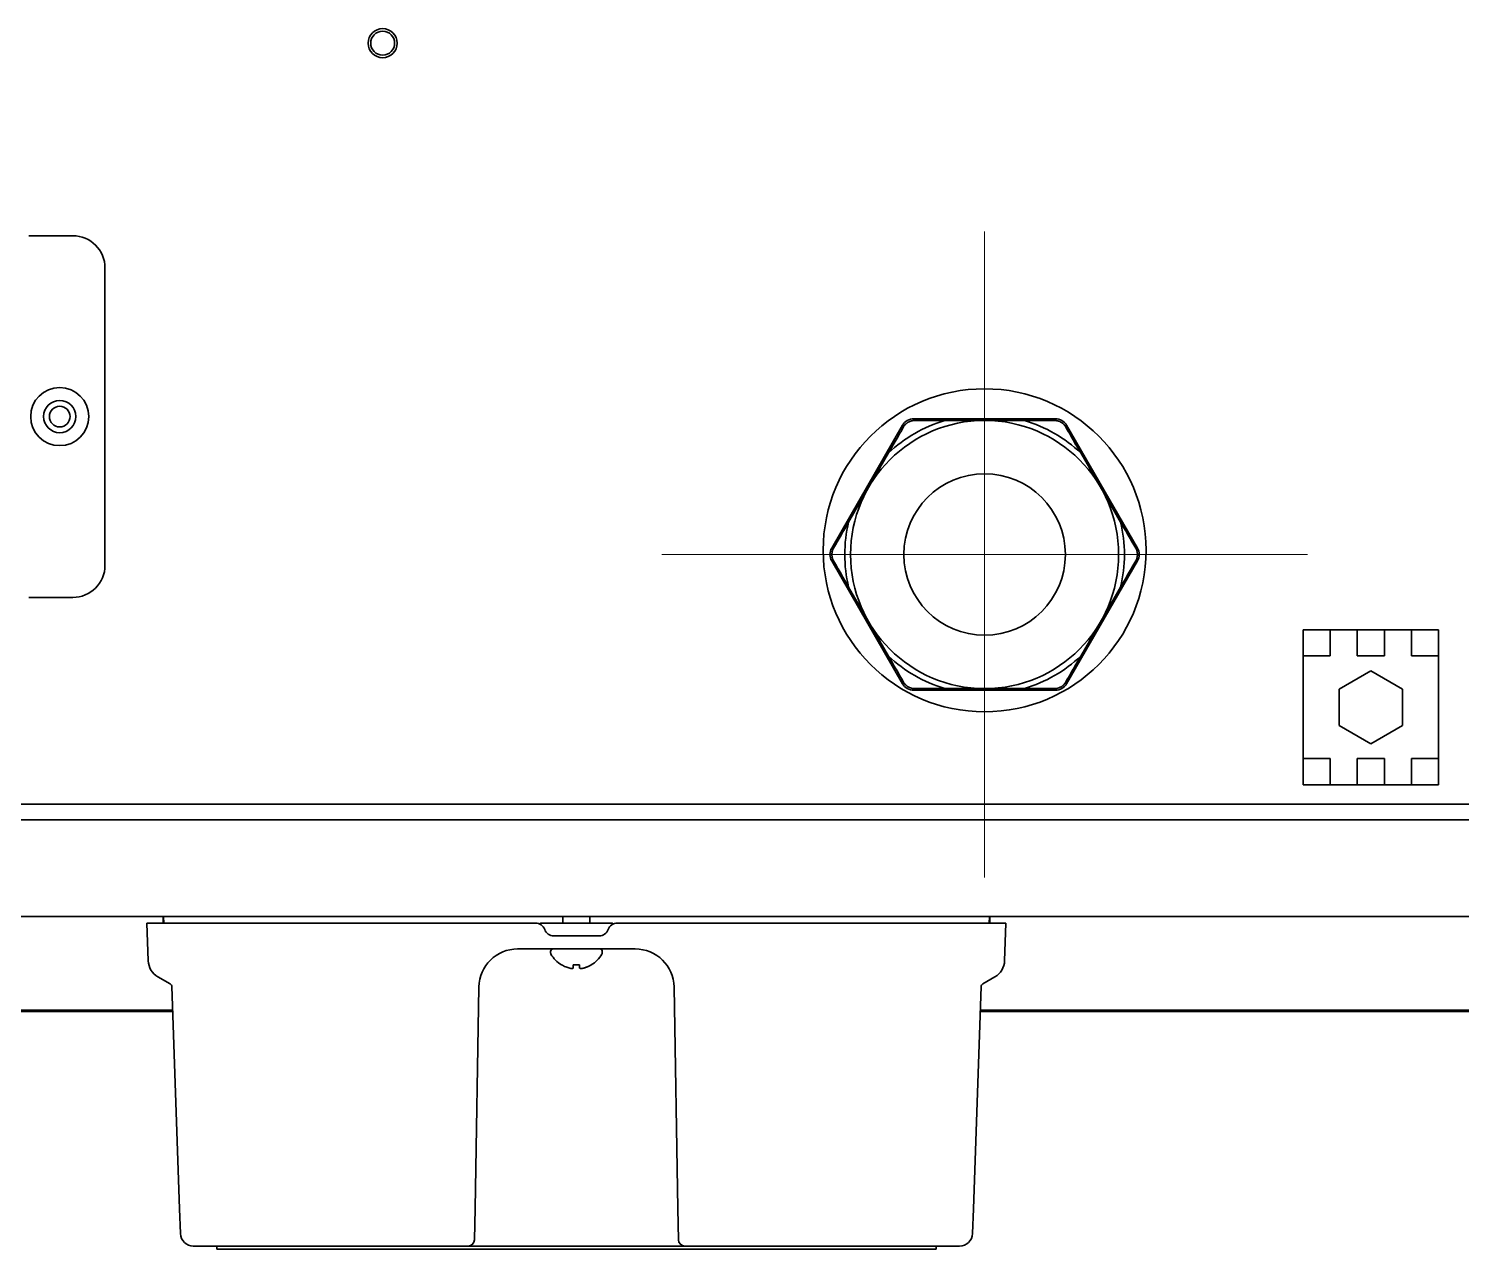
# Model space of a CAD drawing. Extents: x 6336 to 10269, y -393 to 3204.
# Drawn here: x 8828.3 to 9050.1, y 2362 to 2551 of the extents above; entities that cross this region are included whole.
import ezdxf

# ---------------------------------------------------------------- set-up
doc = ezdxf.new("R2010")
doc.units = 0
doc.header["$LTSCALE"] = 5
doc.layers.get('0').update_dxf_attribs({"linetype": 'CONTINUOUS', "lineweight": 0})
doc.layers.add('1', color=7, linetype='CONTINUOUS', true_color=0xffffff)

msp = doc.modelspace()

# ---------------------------------------------------------------- linework, layer by layer
at = {"color": 1}
for p, q in [((8976.27, 2519.58), (8976.27, 2419.58)), ((8926.27, 2469.58), (9026.27, 2469.58))]:
    msp.add_line(p, q, dxfattribs=at)
at = {"layer": '1', "color": 7, "linetype": 'Continuous', "lineweight": 35}
for p, q in [((8835.07, 2518.93), (8828.26, 2518.93)), ((8840.07, 2467.92), (8840.07, 2513.93)), ((8963.57, 2489.58), (8952.6, 2470.58)), ((8963.79, 2489.45), (8963.57, 2489.58)), ((8965.3, 2490.33), (8965.3, 2490.58)), ((8987.24, 2490.58), (8965.3, 2490.58)), ((8976.27, 2490.33), (8970.09, 2490.33)), ((8982.45, 2490.33), (8976.27, 2490.33)), ((8987.24, 2490.58), (8987.24, 2490.33)), ((8988.76, 2489.45), (8988.97, 2489.58)), ((8999.94, 2470.58), (8988.97, 2489.58)), ((8961.39, 2485.3), (8958.3, 2479.95)), ((8994.24, 2479.95), (8991.15, 2485.3)), ((8958.3, 2479.95), (8955.21, 2474.6)), ((8997.33, 2474.6), (8994.24, 2479.95)), ((8952.82, 2470.45), (8952.6, 2470.58)), ((8999.73, 2470.45), (8999.94, 2470.58)), ((8952.82, 2468.7), (8952.6, 2468.58)), ((8952.6, 2468.58), (8963.57, 2449.58)), ((8988.97, 2449.58), (8999.94, 2468.58)), ((8999.73, 2468.7), (8999.94, 2468.58)), ((8955.21, 2464.55), (8958.3, 2459.2)), ((8994.24, 2459.2), (8997.33, 2464.55)), ((8835.07, 2462.93), (8828.26, 2462.93)), ((8958.3, 2459.2), (8961.39, 2453.85)), ((8991.15, 2453.85), (8994.24, 2459.2)), ((9025.57, 2453.87), (9025.57, 2457.93)), ((9025.57, 2457.93), (9029.77, 2457.93)), ((9029.77, 2455.59), (9029.77, 2457.93)), ((9029.77, 2457.93), (9033.97, 2457.93)), ((9033.97, 2457.93), (9038.17, 2457.93)), ((9033.97, 2457.93), (9033.97, 2455.59)), ((9038.17, 2455.59), (9038.17, 2457.93)), ((9038.17, 2457.93), (9042.37, 2457.93)), ((9042.37, 2457.93), (9046.57, 2457.93)), ((9042.37, 2457.93), (9042.37, 2455.59)), ((9046.57, 2457.93), (9046.57, 2453.87)), ((9025.57, 2452.43), (9025.57, 2453.87)), ((9029.77, 2453.87), (9025.57, 2453.87)), ((9029.77, 2455.59), (9029.77, 2453.87)), ((9033.97, 2453.87), (9033.97, 2455.59)), ((9038.17, 2453.87), (9033.97, 2453.87)), ((9038.17, 2455.59), (9038.17, 2453.87)), ((9042.37, 2453.87), (9042.37, 2455.59)), ((9046.57, 2453.87), (9042.37, 2453.87)), ((9046.57, 2453.87), (9046.57, 2452.43)), ((9025.57, 2439.43), (9025.57, 2452.43)), ((9036.07, 2451.58), (9031.18, 2448.75)), ((9040.97, 2448.75), (9036.07, 2451.58)), ((9046.57, 2452.43), (9046.57, 2439.43)), ((8963.79, 2449.7), (8963.57, 2449.58)), ((8988.76, 2449.7), (8988.97, 2449.58)), ((8965.3, 2448.83), (8965.3, 2448.58)), ((8965.3, 2448.58), (8987.24, 2448.58)), ((8970.09, 2448.83), (8976.27, 2448.83)), ((8976.27, 2448.83), (8982.45, 2448.83)), ((8987.24, 2448.83), (8987.24, 2448.58)), ((9031.18, 2448.75), (9031.18, 2443.1)), ((9040.97, 2443.1), (9040.97, 2448.75)), ((9031.18, 2443.1), (9036.07, 2440.28)), ((9036.07, 2440.28), (9040.97, 2443.1)), ((9025.57, 2437.98), (9025.57, 2439.43)), ((9025.57, 2433.93), (9025.57, 2437.98)), ((9025.57, 2437.98), (9029.77, 2437.98)), ((9029.77, 2437.98), (9029.77, 2436.26)), ((9033.97, 2437.98), (9038.17, 2437.98)), ((9033.97, 2436.26), (9033.97, 2437.98)), ((9038.17, 2437.98), (9038.17, 2436.26)), ((9042.37, 2436.26), (9042.37, 2437.98)), ((9042.37, 2437.98), (9046.57, 2437.98)), ((9046.57, 2439.43), (9046.57, 2437.98)), ((9046.57, 2437.98), (9046.57, 2433.93)), ((9029.77, 2433.93), (9029.77, 2436.26)), ((9033.97, 2436.26), (9033.97, 2433.93)), ((9038.17, 2433.93), (9038.17, 2436.26)), ((9042.37, 2436.26), (9042.37, 2433.93)), ((9029.77, 2433.93), (9025.57, 2433.93)), ((9029.77, 2433.93), (9033.97, 2433.93)), ((9038.17, 2433.93), (9033.97, 2433.93)), ((9038.17, 2433.93), (9042.37, 2433.93)), ((9046.57, 2433.93), (9042.37, 2433.93)), ((9176.07, 2430.93), (8700.37, 2430.93)), ((9142.77, 2428.53), (8700.37, 2428.53)), ((9142.77, 2413.53), (8702.42, 2413.53)), ((8849.06, 2413.53), (8849.08, 2412.53)), ((8849.18, 2412.53), (8849.13, 2413.53)), ((8910.97, 2413.53), (8910.97, 2412.53)), ((8915.17, 2412.53), (8915.17, 2413.53)), ((8977.02, 2413.53), (8976.97, 2412.53)), ((8977.09, 2413.53), (8977.07, 2412.53)), ((8846.57, 2412.53), (8848.57, 2412.53)), ((8846.57, 2412.53), (8846.78, 2406.69)), ((8848.57, 2412.53), (8906.74, 2412.53)), ((8907.77, 2412.53), (8918.37, 2412.53)), ((8919.4, 2412.53), (8977.57, 2412.53)), ((8977.57, 2412.53), (8979.57, 2412.53)), ((8979.37, 2406.69), (8979.57, 2412.53)), ((8909.57, 2410.53), (8916.57, 2410.53)), ((8903.97, 2408.53), (8922.18, 2408.53)), ((8909.07, 2408.13), (8909.07, 2407.93)), ((8917.07, 2407.93), (8917.07, 2408.13)), ((8910.77, 2406.05), (8910.77, 2406.08)), ((8915.37, 2406.08), (8915.37, 2406.05)), ((8848.27, 2404.2), (8850.17, 2403.11)), ((8850.42, 2402.69), (8851.62, 2368.32)), ((8897.37, 2368.33), (8897.97, 2402.63)), ((8928.18, 2402.63), (8928.77, 2368.33)), ((8974.53, 2368.32), (8975.73, 2402.69)), ((8975.98, 2403.11), (8977.87, 2404.2)), ((8850.54, 2399.04), (8702.42, 2399.04)), ((8850.55, 2398.83), (8702.42, 2398.83)), ((9146.23, 2399.04), (8975.59, 2399.04)), ((9146.23, 2398.83), (8975.59, 2398.83)), ((8851.62, 2368.32), (8851.75, 2364.46)), ((8897.29, 2363.51), (8897.37, 2368.33)), ((8928.77, 2368.33), (8928.86, 2363.51)), ((8974.39, 2364.46), (8974.53, 2368.32)), ((8896.29, 2362.53), (8853.75, 2362.53)), ((8857.39, 2362.03), (8857.39, 2362.53)), ((8903.29, 2362.53), (8896.29, 2362.53)), ((8922.86, 2362.53), (8903.29, 2362.53)), ((8929.86, 2362.53), (8922.86, 2362.53)), ((8972.4, 2362.53), (8929.86, 2362.53)), ((8968.76, 2362.03), (8968.76, 2362.53))]:
    msp.add_line(p, q, dxfattribs=at)
for centre, radius in [((8883.07, 2548.73), 2.25), ((8883.07, 2548.73), 1.85), ((8833.07, 2490.93), 4.5), ((8833.07, 2490.93), 2.5), ((8976.27, 2470.23), 25), ((8833.07, 2490.93), 1.6), ((8976.27, 2469.58), 20.75), ((8976.27, 2469.58), 12.5)]:
    msp.add_circle(centre, radius, dxfattribs=at)
for centre, radius, start, end in [((8976.27, 2469.58), 21.65, 106.5842, 133.4158), ((8965.3, 2488.58), 2, 90, 150), ((8976.27, 2469.58), 21.65, 46.5842, 73.4158), ((8987.24, 2488.58), 2, 30, 90), ((8976.27, 2469.58), 21.65, 166.5842, 193.4158), ((8976.27, 2469.58), 21.65, 346.5842, 13.4158), ((8954.33, 2469.58), 2, 150, 210), ((8998.21, 2469.58), 2, 330, 30), ((8976.27, 2469.58), 21.65, 226.5842, 253.4158), ((8976.27, 2469.58), 21.65, 286.5842, 313.4158), ((8965.3, 2450.58), 2, 210, 270), ((8987.24, 2450.58), 2, 270, 330), ((8906.74, 2411.03), 1.5, 19.4712, 90), ((8907.77, 2411.83), 0.7, 90, 125.9212), ((8909.57, 2412.03), 1.5, 199.4712, 270), ((8916.57, 2412.03), 1.5, 270, 340.5288), ((8919.4, 2411.03), 1.5, 90, 160.5288), ((8918.37, 2411.83), 0.7, 54.0788, 90), ((8903.97, 2402.53), 6, 90, 179), ((8909.47, 2408.13), 0.4, 90, 180), ((8909.47, 2407.93), 0.4, 180, 210.3012), ((8913.27, 2410.15), 4.8, 210.3012, 238.6273), ((8912.87, 2410.15), 4.8, 301.3727, 329.6988), ((8916.67, 2408.13), 0.4, 0, 90), ((8916.67, 2407.93), 0.4, 329.6988, 0), ((8922.18, 2402.53), 6, 1, 90), ((8849.77, 2406.8), 3, 182, 240), ((8976.37, 2406.8), 3, 300, 358), ((8849.92, 2402.67), 0.5, 2, 60), ((8976.23, 2402.67), 0.5, 120, 178), ((8853.75, 2364.53), 2, 182, 270), ((8896.29, 2363.53), 1, 270, 359), ((8929.86, 2363.53), 1, 181, 270), ((8972.4, 2364.53), 2, 270, 358)]:
    msp.add_arc(centre, radius, start, end, dxfattribs=at)
for centre, major_axis, start_param, end_param in [((8835.07, 2513.93), (4.75, 1.58), -0.32105, 1.248833), ((8835.07, 2467.93), (4.75, -1.58), -1.248833, 0.32105)]:
    msp.add_ellipse(centre, major_axis=major_axis, ratio=0.998478, start_param=start_param, end_param=end_param, dxfattribs=at)
for points, knots in [([(8961.39, 2485.3), (8961.79, 2485.99), (8962.18, 2486.67), (8962.96, 2488.01), (8963.34, 2488.67), (8963.72, 2489.33)], [0, 0, 0, 0, 0.5, 0.5, 1, 1, 1, 1]), ([(8965.45, 2490.33), (8965.36, 2490.33), (8965.28, 2490.32), (8965.11, 2490.3), (8965.03, 2490.28), (8964.92, 2490.26), (8964.9, 2490.25), (8964.86, 2490.24), (8964.79, 2490.22), (8964.73, 2490.19), (8964.61, 2490.14), (8964.53, 2490.1), (8964.43, 2490.05), (8964.41, 2490.04), (8964.37, 2490.01), (8964.31, 2489.97), (8964.22, 2489.91), (8964.15, 2489.85), (8964.1, 2489.81), (8964.09, 2489.79), (8964.06, 2489.76), (8964.04, 2489.75), (8963.96, 2489.67), (8963.91, 2489.6), (8963.8, 2489.47), (8963.76, 2489.4), (8963.72, 2489.33)], [0, 0, 0, 0, 0.125, 0.125, 0.25, 0.25, 0.28125, 0.28125, 0.3125, 0.375, 0.375, 0.5, 0.5, 0.53125, 0.53125, 0.5625, 0.625, 0.6875, 0.6875, 0.71875, 0.71875, 0.75, 0.75, 0.875, 0.875, 1, 1, 1, 1]), ([(8970.09, 2490.33), (8969.29, 2490.33), (8968.51, 2490.33), (8966.96, 2490.33), (8966.2, 2490.33), (8965.45, 2490.33)], [0, 0, 0, 0, 0.5, 0.5, 1, 1, 1, 1]), ([(8982.45, 2490.33), (8983.25, 2490.33), (8984.04, 2490.33), (8985.58, 2490.33), (8986.35, 2490.33), (8987.1, 2490.33)], [0, 0, 0, 0, 0.5, 0.5, 1, 1, 1, 1]), ([(8988.83, 2489.33), (8988.79, 2489.4), (8988.74, 2489.47), (8988.64, 2489.6), (8988.58, 2489.67), (8988.51, 2489.75), (8988.49, 2489.76), (8988.46, 2489.79), (8988.41, 2489.84), (8988.36, 2489.88), (8988.25, 2489.96), (8988.18, 2490.01), (8988.08, 2490.07), (8988.06, 2490.08), (8988.02, 2490.1), (8987.96, 2490.13), (8987.86, 2490.18), (8987.77, 2490.21), (8987.71, 2490.23), (8987.69, 2490.24), (8987.65, 2490.25), (8987.62, 2490.26), (8987.52, 2490.28), (8987.43, 2490.3), (8987.26, 2490.32), (8987.18, 2490.33), (8987.1, 2490.33)], [0, 0, 0, 0, 0.125, 0.125, 0.25, 0.25, 0.28125, 0.28125, 0.3125, 0.375, 0.375, 0.5, 0.5, 0.53125, 0.53125, 0.5625, 0.625, 0.6875, 0.6875, 0.71875, 0.71875, 0.75, 0.75, 0.875, 0.875, 1, 1, 1, 1]), ([(8991.15, 2485.3), (8990.75, 2485.99), (8990.36, 2486.67), (8989.59, 2488.01), (8989.21, 2488.67), (8988.83, 2489.33)], [0, 0, 0, 0, 0.5, 0.5, 1, 1, 1, 1]), ([(8955.21, 2474.6), (8954.81, 2473.91), (8954.42, 2473.23), (8953.65, 2471.89), (8953.27, 2471.23), (8952.89, 2470.58)], [0, 0, 0, 0, 0.5, 0.5, 1, 1, 1, 1]), ([(8997.33, 2474.6), (8997.73, 2473.91), (8998.12, 2473.23), (8998.9, 2471.89), (8999.28, 2471.23), (8999.66, 2470.58)], [0, 0, 0, 0, 0.5, 0.5, 1, 1, 1, 1]), ([(8952.89, 2470.58), (8952.85, 2470.5), (8952.81, 2470.43), (8952.75, 2470.27), (8952.72, 2470.19), (8952.69, 2470.09), (8952.68, 2470.06), (8952.67, 2470.02), (8952.66, 2469.96), (8952.65, 2469.89), (8952.63, 2469.76), (8952.62, 2469.67), (8952.62, 2469.55), (8952.62, 2469.53), (8952.62, 2469.49), (8952.63, 2469.42), (8952.64, 2469.31), (8952.65, 2469.22), (8952.67, 2469.15), (8952.67, 2469.13), (8952.68, 2469.09), (8952.69, 2469.07), (8952.72, 2468.96), (8952.75, 2468.88), (8952.81, 2468.72), (8952.85, 2468.65), (8952.89, 2468.58)], [0, 0, 0, 0, 0.125, 0.125, 0.25, 0.25, 0.28125, 0.28125, 0.3125, 0.375, 0.375, 0.5, 0.5, 0.53125, 0.53125, 0.5625, 0.625, 0.6875, 0.6875, 0.71875, 0.71875, 0.75, 0.75, 0.875, 0.875, 1, 1, 1, 1]), ([(8999.66, 2468.58), (8999.7, 2468.65), (8999.73, 2468.72), (8999.8, 2468.88), (8999.83, 2468.96), (8999.86, 2469.07), (8999.86, 2469.09), (8999.87, 2469.13), (8999.89, 2469.2), (8999.9, 2469.26), (8999.92, 2469.39), (8999.92, 2469.48), (8999.92, 2469.6), (8999.92, 2469.62), (8999.92, 2469.67), (8999.92, 2469.73), (8999.91, 2469.85), (8999.89, 2469.93), (8999.88, 2470), (8999.87, 2470.02), (8999.86, 2470.06), (8999.86, 2470.09), (8999.83, 2470.19), (8999.8, 2470.27), (8999.73, 2470.43), (8999.7, 2470.5), (8999.66, 2470.58)], [0, 0, 0, 0, 0.125, 0.125, 0.25, 0.25, 0.28125, 0.28125, 0.3125, 0.375, 0.375, 0.5, 0.5, 0.53125, 0.53125, 0.5625, 0.625, 0.6875, 0.6875, 0.71875, 0.71875, 0.75, 0.75, 0.875, 0.875, 1, 1, 1, 1]), ([(8952.89, 2468.58), (8953.27, 2467.92), (8953.65, 2467.26), (8954.42, 2465.92), (8954.81, 2465.24), (8955.21, 2464.55)], [0, 0, 0, 0, 0.5, 0.5, 1, 1, 1, 1]), ([(8997.33, 2464.55), (8997.73, 2465.24), (8998.12, 2465.92), (8998.9, 2467.26), (8999.28, 2467.92), (8999.66, 2468.58)], [0, 0, 0, 0, 0.5, 0.5, 1, 1, 1, 1]), ([(8963.72, 2449.83), (8963.34, 2450.48), (8962.96, 2451.14), (8962.18, 2452.48), (8961.79, 2453.16), (8961.39, 2453.85)], [0, 0, 0, 0, 0.5, 0.5, 1, 1, 1, 1]), ([(8991.15, 2453.85), (8990.75, 2453.16), (8990.36, 2452.48), (8989.59, 2451.14), (8989.21, 2450.48), (8988.83, 2449.83)], [0, 0, 0, 0, 0.5, 0.5, 1, 1, 1, 1]), ([(8963.72, 2449.83), (8963.76, 2449.75), (8963.8, 2449.68), (8963.91, 2449.55), (8963.96, 2449.48), (8964.04, 2449.41), (8964.06, 2449.39), (8964.09, 2449.36), (8964.14, 2449.31), (8964.19, 2449.27), (8964.29, 2449.19), (8964.37, 2449.14), (8964.47, 2449.08), (8964.49, 2449.07), (8964.53, 2449.05), (8964.59, 2449.02), (8964.69, 2448.97), (8964.77, 2448.94), (8964.84, 2448.92), (8964.86, 2448.92), (8964.9, 2448.9), (8964.92, 2448.9), (8965.03, 2448.87), (8965.11, 2448.85), (8965.28, 2448.83), (8965.36, 2448.83), (8965.45, 2448.83)], [0, 0, 0, 0, 0.125, 0.125, 0.25, 0.25, 0.28125, 0.28125, 0.3125, 0.375, 0.375, 0.5, 0.5, 0.53125, 0.53125, 0.5625, 0.625, 0.6875, 0.6875, 0.71875, 0.71875, 0.75, 0.75, 0.875, 0.875, 1, 1, 1, 1]), ([(8987.1, 2448.83), (8987.18, 2448.83), (8987.26, 2448.83), (8987.43, 2448.85), (8987.52, 2448.87), (8987.62, 2448.9), (8987.65, 2448.9), (8987.69, 2448.92), (8987.75, 2448.94), (8987.81, 2448.96), (8987.94, 2449.01), (8988.02, 2449.05), (8988.12, 2449.11), (8988.14, 2449.12), (8988.18, 2449.14), (8988.23, 2449.18), (8988.32, 2449.24), (8988.39, 2449.3), (8988.44, 2449.34), (8988.46, 2449.36), (8988.49, 2449.39), (8988.51, 2449.41), (8988.58, 2449.48), (8988.64, 2449.55), (8988.74, 2449.68), (8988.79, 2449.75), (8988.83, 2449.83)], [0, 0, 0, 0, 0.125, 0.125, 0.25, 0.25, 0.28125, 0.28125, 0.3125, 0.375, 0.375, 0.5, 0.5, 0.53125, 0.53125, 0.5625, 0.625, 0.6875, 0.6875, 0.71875, 0.71875, 0.75, 0.75, 0.875, 0.875, 1, 1, 1, 1]), ([(8970.09, 2448.83), (8969.29, 2448.83), (8968.51, 2448.83), (8966.96, 2448.83), (8966.2, 2448.83), (8965.45, 2448.83)], [0, 0, 0, 0, 0.5, 0.5, 1, 1, 1, 1]), ([(8982.45, 2448.83), (8983.25, 2448.83), (8984.04, 2448.83), (8985.58, 2448.83), (8986.35, 2448.83), (8987.1, 2448.83)], [0, 0, 0, 0, 0.5, 0.5, 1, 1, 1, 1]), ([(8910.77, 2406.08), (8910.98, 2405.96), (8911.19, 2405.85), (8911.51, 2405.71), (8911.62, 2405.67), (8911.84, 2405.59), (8911.96, 2405.56), (8912.07, 2405.53)], [0, 0, 0, 0, 0.5, 0.5, 0.75, 0.75, 1, 1, 1, 1]), ([(8913.57, 2406.08), (8913.57, 2405.96), (8913.57, 2405.85), (8913.57, 2405.71), (8913.57, 2405.67), (8913.57, 2405.59), (8913.57, 2405.56), (8913.57, 2405.53)], [0, 0, 0, 0, 0.5, 0.5, 0.75, 0.75, 1, 1, 1, 1]), ([(8968.76, 2362.03), (8968.76, 2362.03), (8967.27, 2362.03), (8963.74, 2362.03), (8960.14, 2362.03), (8955.88, 2362.03), (8951.15, 2362.03), (8946.97, 2362.03), (8943.53, 2362.03), (8940.9, 2362.03), (8938.18, 2362.03), (8934.28, 2362.03), (8929.02, 2362.03), (8922.3, 2362.03), (8912.55, 2362.03), (8900.06, 2362.03), (8885.76, 2362.03), (8873.47, 2362.03), (8864.36, 2362.03), (8859.37, 2362.03), (8857.64, 2362.03), (8857.39, 2362.03), (8857.39, 2362.03)], [0, 0, 0, 0, 0.053171, 0.084544, 0.119532, 0.157638, 0.197989, 0.239589, 0.260555, 0.281484, 0.302943, 0.325564, 0.374192, 0.426999, 0.483284, 0.601777, 0.718297, 0.820521, 0.900396, 0.957646, 0.980059, 1, 1, 1, 1])]:
    msp.add_open_spline(points, degree=3, knots=knots, dxfattribs=at)
for points in [[(8912.07, 2405.53), (8912.1, 2405.53), (8912.14, 2405.52), (8912.22, 2405.52), (8912.29, 2405.51), (8912.36, 2405.51), (8912.43, 2405.52), (8912.5, 2405.52), (8912.55, 2405.53), (8912.57, 2405.53)], [(8912.57, 2405.53), (8912.57, 2405.54), (8912.57, 2405.57), (8912.57, 2405.62), (8912.57, 2405.68), (8912.57, 2405.74), (8912.57, 2405.81), (8912.57, 2405.88), (8912.57, 2405.97), (8912.57, 2406.04), (8912.57, 2406.08)], [(8912.57, 2406.08), (8912.74, 2406.06), (8913.07, 2406.04), (8913.41, 2406.06), (8913.57, 2406.08)], [(8913.57, 2405.53), (8913.6, 2405.53), (8913.65, 2405.52), (8913.72, 2405.52), (8913.8, 2405.51), (8913.87, 2405.51), (8913.93, 2405.52), (8914, 2405.52), (8914.05, 2405.53), (8914.07, 2405.53)], [(8914.07, 2405.53), (8914.13, 2405.54), (8914.24, 2405.57), (8914.4, 2405.62), (8914.56, 2405.68), (8914.71, 2405.74), (8914.86, 2405.81), (8915.02, 2405.88), (8915.19, 2405.97), (8915.31, 2406.04), (8915.37, 2406.08)]]:
    msp.add_open_spline(points, degree=3, dxfattribs=at)

doc.saveas('drawing.dxf')
